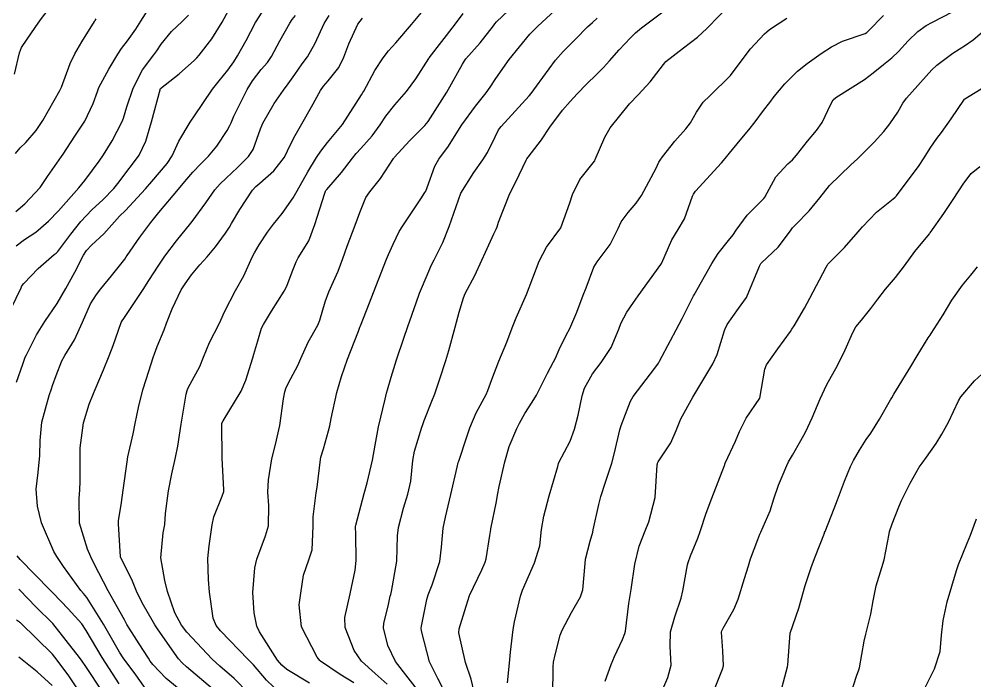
# Model space of a CAD drawing. Header units: metres. Extents: x 318500 to 325275, y 7408834 to 7428799.
# Drawn here: x 322262.3 to 322319.3, y 7422369.7 to 7422409.1 of the extents above; entities that cross this region are included whole.
import ezdxf

# ---------------------------------------------------------------- set-up
doc = ezdxf.new("R2010")
doc.units = ezdxf.units.M
doc.header["$MEASUREMENT"] = 0
for name, color, linetype in [('Curvas de Nivel 1m', 11, 'Continuous'), ('Curvas de Nivel 5m', 15, 'Continuous'), ('Linha Férrea', 20, 'Continuous'), ('Vias Primárias', 230, 'Continuous')]:
    doc.layers.add(name, color=color, linetype=linetype)

msp = doc.modelspace()

# ---------------------------------------------------------------- linework, layer by layer
at = {"layer": 'Curvas de Nivel 1m', "flags": 128}
for points, elevation in [([(322261.992, 7422405.856), (322262.289, 7422407.125), (322262.425, 7422407.443), (322262.752, 7422407.94), (322263.229, 7422408.647), (322263.554, 7422409.108), (322264.786, 7422410.727)], 762), ([(322262.074, 7422397.667), (322262.62, 7422398.121), (322263.54, 7422399.106), (322263.974, 7422399.766), (322264.655, 7422400.75), (322264.801, 7422400.945), (322264.898, 7422401.086), (322265.595, 7422402.157), (322266.194, 7422403.067), (322266.7, 7422404.106), (322266.945, 7422404.821), (322267.035, 7422405.057), (322267.623, 7422406.155), (322268.161, 7422407.046), (322268.393, 7422407.396), (322268.752, 7422407.858), (322269.245, 7422408.551), (322269.545, 7422409.028), (322270.79, 7422411.01)], 764), ([(322279.603, 7422369.53), (322278.254, 7422370.335), (322277.947, 7422370.595), (322277.702, 7422370.908), (322276.627, 7422372.582), (322276.466, 7422372.927), (322276.302, 7422373.73), (322276.213, 7422374.932), (322276.335, 7422376.404), (322276.458, 7422376.928), (322276.97, 7422378.312), (322277.158, 7422378.918), (322277.181, 7422380.125), (322277.117, 7422380.919), (322277.154, 7422381.666), (322277.364, 7422382.916), (322277.571, 7422383.775), (322277.836, 7422384.909), (322278.052, 7422386.492), (322278.125, 7422386.905), (322278.21, 7422387.168), (322278.482, 7422387.712), (322278.902, 7422388.488), (322279.082, 7422388.894), (322279.534, 7422389.871), (322280.098, 7422390.884), (322280.23, 7422391.186), (322280.544, 7422392.271), (322280.758, 7422392.877), (322281.32, 7422394.118), (322281.598, 7422394.865), (322281.844, 7422395.608), (322282.323, 7422396.854), (322282.618, 7422397.615), (322282.972, 7422398.501), (322283.197, 7422398.844), (322283.842, 7422399.638), (322284.611, 7422400.83), (322284.633, 7422400.858), (322284.661, 7422400.896), (322285.585, 7422401.908), (322286.493, 7422402.803), (322286.692, 7422403.035), (322287.794, 7422404.784), (322288.735, 7422406.461), (322288.848, 7422406.659), (322288.938, 7422406.768), (322289.791, 7422407.723), (322290.586, 7422408.752), (322290.665, 7422408.857), (322290.772, 7422408.974), (322292.566, 7422410.723)], 773), ([(322275.964, 7422368.934), (322275.1, 7422369.798), (322274.256, 7422370.549), (322273.8, 7422370.965), (322272.284, 7422372.562), (322271.969, 7422372.985), (322271.575, 7422373.717), (322271.136, 7422374.998), (322270.979, 7422375.652), (322270.741, 7422377.004), (322270.874, 7422378.491), (322270.963, 7422379.001), (322271.018, 7422379.642), (322271.196, 7422380.998), (322271.392, 7422382.008), (322271.612, 7422382.992), (322271.744, 7422383.677), (322271.955, 7422384.987), (322272.246, 7422386.762), (322272.294, 7422386.983), (322272.34, 7422387.114), (322272.476, 7422387.371), (322273.052, 7422388.414), (322273.284, 7422388.972), (322273.637, 7422389.844), (322274.213, 7422390.963), (322274.317, 7422391.177), (322274.537, 7422391.688), (322275.187, 7422392.95), (322275.677, 7422393.829), (322276.191, 7422394.936), (322276.319, 7422395.199), (322276.591, 7422395.67), (322277.088, 7422396.437), (322277.465, 7422396.921), (322277.98, 7422397.552), (322278.626, 7422398.488), (322278.863, 7422398.907), (322279.505, 7422400.04), (322280.028, 7422400.889), (322280.276, 7422401.276), (322280.674, 7422401.786), (322281.181, 7422402.374), (322281.569, 7422402.867), (322282.708, 7422404.625), (322282.796, 7422404.762), (322282.844, 7422404.849), (322283.497, 7422406.074), (322283.994, 7422406.837), (322284.326, 7422407.255), (322284.754, 7422407.739), (322285.685, 7422408.816), (322286.783, 7422410.137)], 771), ([(322282.247, 7422369.543), (322281.437, 7422370.047), (322280.26, 7422370.842), (322280.217, 7422370.88), (322280.067, 7422371.078), (322279.134, 7422372.892), (322278.994, 7422374.209), (322279.083, 7422374.892), (322279.253, 7422375.968), (322279.572, 7422376.888), (322279.755, 7422377.48), (322279.819, 7422378.886), (322279.818, 7422379.446), (322280.005, 7422380.884), (322280.06, 7422381.226), (322280.256, 7422382.882), (322280.283, 7422383.02), (322280.43, 7422383.518), (322280.74, 7422384.582), (322280.811, 7422384.875), (322280.895, 7422385.314), (322281.242, 7422386.868), (322281.515, 7422387.834), (322281.875, 7422388.859), (322282.056, 7422389.308), (322282.525, 7422390.538), (322282.612, 7422390.766), (322282.645, 7422390.849), (322283.176, 7422392.211), (322283.419, 7422392.841), (322283.74, 7422393.661), (322284.201, 7422394.834), (322284.316, 7422395.101), (322284.593, 7422395.727), (322284.962, 7422396.467), (322285.174, 7422396.822), (322286.24, 7422398.42), (322286.497, 7422398.802), (322286.545, 7422398.887), (322286.635, 7422399.106), (322287.084, 7422400.363), (322287.323, 7422400.79), (322287.891, 7422401.562), (322288.649, 7422402.771), (322288.691, 7422402.831), (322289.515, 7422403.948), (322290.14, 7422404.756), (322290.38, 7422405.088), (322290.723, 7422405.602), (322291.526, 7422406.738), (322292.763, 7422408.257), (322293.205, 7422408.713), (322294.785, 7422410.154)], 774), ([(322287.806, 7422368.777), (322287.263, 7422369.798), (322286.757, 7422370.793), (322286.288, 7422372.649), (322286.27, 7422372.8), (322286.272, 7422372.818), (322286.292, 7422372.931), (322286.597, 7422374.514), (322286.678, 7422374.795), (322286.926, 7422375.391), (322287.38, 7422376.784), (322287.492, 7422377.644), (322287.589, 7422378.782), (322287.722, 7422379.438), (322288.033, 7422380.776), (322288.416, 7422382.418), (322288.485, 7422382.703), (322288.508, 7422382.769), (322288.988, 7422384.219), (322289.169, 7422384.763), (322289.557, 7422385.666), (322290.149, 7422386.753), (322290.252, 7422386.982), (322290.489, 7422387.641), (322290.913, 7422388.744), (322291.372, 7422389.882), (322291.703, 7422390.732), (322291.939, 7422391.329), (322292.56, 7422392.72), (322293.315, 7422394.709), (322293.755, 7422395.54), (322294.61, 7422396.69), (322295.133, 7422398.177), (322295.307, 7422398.683), (322295.742, 7422399.586), (322296.605, 7422400.671), (322296.63, 7422400.701), (322296.661, 7422400.766), (322297.237, 7422402.106), (322297.554, 7422402.657), (322298.705, 7422404.091), (322299.215, 7422404.632), (322299.933, 7422405.41), (322300.738, 7422406.448), (322300.806, 7422406.543), (322300.876, 7422406.609), (322301.924, 7422407.427), (322302.762, 7422408.063), (322303.316, 7422408.582), (322304.785, 7422410.106)], 777), ([(322261.792, 7422391.873), (322262.389, 7422393.122), (322262.446, 7422393.226), (322262.554, 7422393.367), (322263.413, 7422394.262), (322264.367, 7422395.093), (322264.49, 7422395.183), (322264.583, 7422395.277), (322265.352, 7422396.325), (322265.966, 7422397.07), (322266.617, 7422397.758), (322267.284, 7422398.393), (322267.922, 7422399.047), (322268.243, 7422399.436), (322268.644, 7422399.972), (322269.109, 7422400.578), (322269.437, 7422401.028), (322269.84, 7422401.855), (322270.179, 7422403.018), (322270.71, 7422405.01), (322271.831, 7422405.891), (322272.736, 7422406.692), (322272.884, 7422406.842), (322273.013, 7422406.986), (322273.766, 7422407.964), (322274.389, 7422408.966), (322274.777, 7422409.665)], 766), ([(322262.11, 7422387.489), (322262.492, 7422388.563), (322262.644, 7422388.971), (322262.705, 7422389.117), (322263.31, 7422390.316), (322263.817, 7422391.101), (322264.541, 7422392.189), (322265.066, 7422393.082), (322265.6, 7422394.039), (322266.121, 7422395.067), (322266.299, 7422395.35), (322266.589, 7422395.658), (322267.326, 7422396.326), (322267.958, 7422397.047), (322268.272, 7422397.385), (322268.617, 7422397.721), (322269.818, 7422399.022), (322270.19, 7422399.463), (322270.645, 7422399.993), (322271.118, 7422400.538), (322271.411, 7422400.999), (322271.809, 7422401.857), (322272.487, 7422402.992), (322272.567, 7422403.116), (322272.693, 7422403.315), (322273.81, 7422404.974), (322274.217, 7422405.468), (322274.727, 7422406.099), (322275.085, 7422406.605), (322275.307, 7422406.951), (322275.823, 7422407.874), (322276.385, 7422408.936), (322276.776, 7422409.561)], 767), ([(322269.952, 7422369.014), (322269.242, 7422370.017), (322268.486, 7422371.037), (322268.265, 7422371.381), (322267.308, 7422373.05), (322266.306, 7422374.648), (322266.125, 7422374.879), (322265.967, 7422375.065), (322264.923, 7422376.489), (322264.521, 7422377.087), (322264.344, 7422377.387), (322263.608, 7422379.101), (322263.367, 7422380.093), (322263.289, 7422381.107), (322263.404, 7422382.106), (322263.509, 7422383.104), (322263.525, 7422384.013), (322263.633, 7422385.102), (322264.063, 7422386.693), (322264.199, 7422387.094), (322264.269, 7422387.297), (322264.482, 7422387.886), (322264.823, 7422388.757), (322265.012, 7422389.082), (322265.579, 7422390.009), (322266.056, 7422391.067), (322266.541, 7422392.151), (322266.885, 7422392.718), (322267.145, 7422393.054), (322267.785, 7422393.825), (322268.577, 7422394.829), (322268.662, 7422394.955), (322268.715, 7422395.038), (322269.481, 7422396.142), (322270.134, 7422397.017), (322270.616, 7422397.606), (322271.788, 7422398.993), (322272.173, 7422399.451), (322272.645, 7422400.007), (322273.125, 7422400.503), (322273.585, 7422400.971), (322274.064, 7422401.575), (322274.683, 7422402.508), (322274.847, 7422402.798), (322274.921, 7422402.957), (322275.097, 7422403.357), (322275.879, 7422404.942), (322276.196, 7422405.46), (322276.728, 7422406.135), (322277.095, 7422406.566), (322277.333, 7422406.924), (322277.83, 7422407.843), (322278.426, 7422408.913), (322278.57, 7422409.114), (322278.775, 7422409.363)], 768), ([(322272.049, 7422368.983), (322271.05, 7422369.8), (322270.256, 7422370.641), (322270.096, 7422370.85), (322269.986, 7422371.014), (322269.429, 7422371.867), (322268.71, 7422373.034), (322268.556, 7422373.298), (322268.297, 7422373.758), (322267.595, 7422375.047), (322266.749, 7422376.641), (322266.55, 7422377.058), (322266.347, 7422377.532), (322265.879, 7422379.067), (322265.853, 7422380.536), (322265.902, 7422381.067), (322265.911, 7422381.554), (322265.916, 7422383.068), (322265.927, 7422383.568), (322266.126, 7422385.065), (322266.461, 7422386.174), (322266.712, 7422386.813), (322266.809, 7422387.057), (322267.317, 7422388.223), (322267.657, 7422389.048), (322267.884, 7422389.672), (322268.369, 7422391.042), (322268.427, 7422391.145), (322268.532, 7422391.29), (322269.683, 7422393.023), (322270.022, 7422393.554), (322270.571, 7422394.413), (322270.813, 7422394.77), (322270.97, 7422395.004), (322271.66, 7422395.928), (322272.53, 7422396.981), (322272.611, 7422397.078), (322273.409, 7422398.185), (322273.964, 7422398.967), (322274.28, 7422399.319), (322274.64, 7422399.657), (322275.316, 7422400.284), (322275.965, 7422400.94), (322276.234, 7422401.369), (322276.685, 7422402.61), (322276.77, 7422402.848), (322276.811, 7422402.929), (322277.504, 7422404.12), (322278.05, 7422404.917), (322278.338, 7422405.292), (322278.724, 7422405.838), (322279.166, 7422406.471), (322279.479, 7422406.899), (322279.943, 7422407.702), (322280.481, 7422408.884), (322280.775, 7422409.366)], 769), ([(322277.869, 7422368.906), (322277.042, 7422369.712), (322276.257, 7422370.619), (322276.107, 7422370.781), (322275.95, 7422370.935), (322274.285, 7422372.65), (322274.043, 7422372.962), (322273.85, 7422373.412), (322273.628, 7422374.967), (322273.575, 7422375.72), (322273.534, 7422376.968), (322273.607, 7422377.712), (322273.803, 7422378.966), (322273.896, 7422379.443), (322274.387, 7422380.691), (322274.485, 7422380.959), (322274.496, 7422381.063), (322274.414, 7422382.569), (322274.397, 7422382.96), (322274.393, 7422382.988), (322274.364, 7422384.961), (322274.378, 7422385.034), (322274.452, 7422385.17), (322275.524, 7422386.944), (322275.812, 7422387.609), (322276.219, 7422388.934), (322276.288, 7422389.148), (322276.515, 7422389.954), (322276.749, 7422390.705), (322276.851, 7422390.925), (322277.342, 7422391.722), (322278.097, 7422392.907), (322278.248, 7422393.212), (322278.568, 7422394.067), (322278.8, 7422394.674), (322278.928, 7422394.897), (322279.563, 7422395.928), (322279.929, 7422396.89), (322280.518, 7422398.771), (322280.564, 7422398.881), (322280.587, 7422398.924), (322280.632, 7422398.983), (322281.511, 7422400.004), (322282.166, 7422400.857), (322282.386, 7422401.132), (322282.669, 7422401.434), (322283.347, 7422402.176), (322283.82, 7422402.839), (322284.165, 7422403.365), (322284.702, 7422404.033), (322285.388, 7422404.82), (322285.951, 7422405.583), (322286.718, 7422406.8), (322286.741, 7422406.835), (322288.261, 7422408.778), (322288.777, 7422409.484)], 772), ([(322286.241, 7422368.865), (322284.742, 7422370.815), (322284.274, 7422371.778), (322284.027, 7422372.824), (322284.031, 7422373.087), (322284.311, 7422374.224), (322284.428, 7422374.71), (322284.457, 7422374.819), (322284.504, 7422375.001), (322284.818, 7422376.815), (322284.859, 7422378.318), (322284.907, 7422378.815), (322285.221, 7422379.978), (322285.477, 7422380.809), (322285.642, 7422381.573), (322285.773, 7422382.806), (322285.863, 7422383.371), (322286.314, 7422384.801), (322286.351, 7422384.901), (322286.456, 7422385.195), (322286.915, 7422386.352), (322287.086, 7422386.791), (322287.38, 7422387.678), (322287.731, 7422388.782), (322287.916, 7422389.372), (322288.3, 7422390.773), (322288.539, 7422391.667), (322288.792, 7422392.523), (322288.9, 7422392.767), (322289.475, 7422393.857), (322289.886, 7422394.757), (322290.099, 7422395.243), (322290.604, 7422396.327), (322290.74, 7422396.616), (322290.796, 7422396.747), (322290.892, 7422397.025), (322291.56, 7422398.736), (322291.927, 7422399.445), (322292.539, 7422400.722), (322292.58, 7422400.802), (322292.663, 7422400.915), (322293.452, 7422401.935), (322293.951, 7422402.701), (322294.7, 7422403.71), (322295.163, 7422404.228), (322295.58, 7422404.681), (322296.13, 7422405.265), (322296.728, 7422405.842), (322297.143, 7422406.255), (322297.507, 7422406.658), (322298.089, 7422407.311), (322298.761, 7422408.033), (322299.068, 7422408.333), (322299.417, 7422408.63), (322300.78, 7422409.635)], 776), ([(322291.426, 7422369.55), (322291.539, 7422370.727), (322291.608, 7422371.388), (322291.756, 7422372.725), (322291.833, 7422373.189), (322292.202, 7422374.721), (322292.323, 7422375.068), (322293.035, 7422376.71), (322293.341, 7422377.72), (322293.46, 7422378.704), (322293.583, 7422379.501), (322293.908, 7422380.697), (322294.418, 7422382.462), (322294.47, 7422382.639), (322294.494, 7422382.689), (322295.158, 7422383.964), (322295.41, 7422384.68), (322295.63, 7422385.511), (322295.883, 7422386.676), (322296.023, 7422387.136), (322296.493, 7422387.979), (322297.008, 7422388.662), (322297.613, 7422389.554), (322298.058, 7422390.647), (322298.187, 7422390.994), (322298.545, 7422391.655), (322298.943, 7422392.246), (322299.216, 7422392.63), (322300.579, 7422394.509), (322300.618, 7422394.571), (322300.638, 7422394.609), (322301.221, 7422395.984), (322301.6, 7422396.6), (322301.98, 7422397.236), (322302.463, 7422398.592), (322302.52, 7422398.712), (322302.643, 7422398.875), (322304.188, 7422400.567), (322304.405, 7422400.822), (322304.669, 7422401.141), (322305.308, 7422401.923), (322305.827, 7422402.543), (322306.211, 7422403.024), (322306.707, 7422403.69), (322307.071, 7422404.171), (322307.335, 7422404.524), (322307.966, 7422405.279), (322308.735, 7422406.039), (322309.299, 7422406.502), (322310.142, 7422407.096), (322310.755, 7422407.497), (322311.406, 7422407.825), (322312.768, 7422408.289), (322312.869, 7422408.348), (322312.964, 7422408.448), (322313.853, 7422409.371)], 779), ([(322262.052, 7422401.126), (322262.327, 7422401.462), (322262.67, 7422401.782), (322263.296, 7422402.496), (322263.693, 7422403.105), (322264.708, 7422404.893), (322264.798, 7422405.089), (322265.317, 7422406.496), (322265.6, 7422407.077), (322266.022, 7422407.8), (322266.769, 7422409.007), (322266.787, 7422409.042), (322266.803, 7422409.06), (322266.865, 7422409.153)], 763), ([(322289.497, 7422368.751), (322289.253, 7422369.758), (322288.915, 7422370.76), (322288.513, 7422372.54), (322288.535, 7422372.766), (322288.945, 7422374.126), (322289.16, 7422374.757), (322289.88, 7422376.292), (322290.09, 7422376.744), (322290.148, 7422376.938), (322290.364, 7422378.341), (322290.419, 7422378.69), (322290.431, 7422378.739), (322290.764, 7422380.375), (322290.827, 7422380.744), (322290.92, 7422381.257), (322291.253, 7422382.738), (322291.524, 7422383.644), (322291.98, 7422384.727), (322292.14, 7422385.039), (322292.464, 7422385.622), (322292.892, 7422386.295), (322293.144, 7422386.71), (322293.808, 7422388.015), (322294.163, 7422388.695), (322294.278, 7422388.918), (322294.511, 7422389.426), (322294.929, 7422390.281), (322295.14, 7422390.684), (322295.559, 7422391.666), (322295.943, 7422392.676), (322296.117, 7422393.122), (322296.577, 7422394.343), (322296.768, 7422394.667), (322297.546, 7422395.706), (322298.022, 7422396.649), (322298.214, 7422397.048), (322298.624, 7422397.604), (322299.096, 7422398.17), (322299.426, 7422398.628), (322300.287, 7422400.246), (322300.461, 7422400.613), (322300.534, 7422400.74), (322300.665, 7422400.921), (322301.412, 7422401.87), (322302.062, 7422402.596), (322302.338, 7422402.949), (322302.705, 7422403.598), (322303.107, 7422404.191), (322303.506, 7422404.578), (322304.732, 7422405.781), (322305.302, 7422406.552), (322305.924, 7422407.37), (322306.766, 7422408.265), (322306.903, 7422408.394), (322307.064, 7422408.527), (322308.092, 7422409.202)], 778), ([(322297.254, 7422369.646), (322297.613, 7422370.646), (322297.801, 7422371.11), (322298.282, 7422372.13), (322298.427, 7422372.499), (322298.454, 7422372.638), (322298.658, 7422374.291), (322298.727, 7422374.634), (322298.807, 7422375.115), (322299.018, 7422376.63), (322299.287, 7422377.695), (322299.637, 7422378.621), (322299.849, 7422379.147), (322300.23, 7422380.613), (322300.36, 7422382.551), (322300.368, 7422382.611), (322300.38, 7422382.651), (322300.422, 7422382.727), (322301.169, 7422383.872), (322301.489, 7422384.6), (322301.768, 7422385.289), (322302.48, 7422386.59), (322303.677, 7422388.572), (322303.94, 7422389.137), (322304.377, 7422390.562), (322304.418, 7422390.676), (322304.535, 7422390.918), (322305.217, 7422391.883), (322305.683, 7422392.543), (322306.459, 7422394.412), (322306.525, 7422394.531), (322306.546, 7422394.565), (322306.581, 7422394.596), (322307.579, 7422395.536), (322308.301, 7422396.513), (322308.437, 7422396.687), (322308.616, 7422396.877), (322309.419, 7422397.708), (322310.056, 7422398.489), (322310.647, 7422399.221), (322311.916, 7422400.461), (322312.306, 7422400.815), (322312.671, 7422401.159), (322313.313, 7422401.811), (322313.872, 7422402.438), (322314.238, 7422402.893), (322314.708, 7422403.602), (322315.013, 7422404.128), (322315.229, 7422404.422), (322316.737, 7422406.112), (322317.041, 7422406.395), (322318.008, 7422407.124), (322318.758, 7422407.595), (322319.216, 7422407.912), (322319.75, 7422408.36)], 781), ([(322300.454, 7422368.608), (322300.997, 7422369.858), (322301.192, 7422370.601), (322301.139, 7422371.739), (322301.144, 7422372.601), (322301.413, 7422373.489), (322301.794, 7422374.595), (322301.889, 7422375.03), (322302.158, 7422376.592), (322302.199, 7422376.734), (322302.348, 7422377.116), (322302.771, 7422378.176), (322302.917, 7422378.582), (322303.284, 7422379.679), (322303.616, 7422380.572), (322304.366, 7422382.508), (322304.383, 7422382.561), (322304.396, 7422382.585), (322304.421, 7422382.653), (322305.02, 7422383.973), (322305.267, 7422384.548), (322305.662, 7422385.342), (322306.48, 7422386.53), (322306.772, 7422388.253), (322306.886, 7422388.526), (322307.557, 7422389.477), (322308.302, 7422390.512), (322308.399, 7422390.645), (322308.535, 7422390.855), (322309.153, 7422391.899), (322309.471, 7422392.496), (322310.442, 7422394.345), (322310.516, 7422394.481), (322310.538, 7422394.523), (322310.581, 7422394.567), (322311.532, 7422395.53), (322312.357, 7422396.454), (322312.476, 7422396.588), (322312.614, 7422396.745), (322313.441, 7422397.629), (322314.433, 7422398.432), (322314.553, 7422398.519), (322314.642, 7422398.611), (322315.987, 7422400.41), (322316.253, 7422400.82), (322316.677, 7422401.502), (322317.048, 7422402.031), (322317.317, 7422402.391), (322317.892, 7422403.192), (322318.692, 7422404.37), (322318.72, 7422404.399), (322319.94, 7422405.145)], 782), ([(322303.53, 7422368.571), (322304.258, 7422370.364), (322304.316, 7422370.559), (322304.274, 7422371.467), (322304.186, 7422372.562), (322304.204, 7422372.649), (322304.294, 7422372.812), (322304.928, 7422373.933), (322305.183, 7422374.547), (322305.569, 7422375.778), (322305.801, 7422376.538), (322305.933, 7422376.949), (322306.364, 7422378.106), (322306.481, 7422378.417), (322306.532, 7422378.528), (322307.096, 7422379.816), (322307.323, 7422380.521), (322307.586, 7422381.34), (322308.089, 7422382.513), (322308.201, 7422382.735), (322308.429, 7422383.134), (322308.937, 7422384.009), (322309.199, 7422384.499), (322309.603, 7422385.353), (322310.082, 7422386.486), (322310.489, 7422387.343), (322311.116, 7422388.471), (322311.573, 7422389.406), (322312.027, 7422390.458), (322312.211, 7422390.778), (322312.541, 7422391.185), (322313.114, 7422391.882), (322313.518, 7422392.44), (322313.971, 7422393.031), (322314.573, 7422393.731), (322315.109, 7422394.422), (322315.724, 7422395.282), (322316.609, 7422396.345), (322316.634, 7422396.375), (322316.648, 7422396.399), (322317.459, 7422397.556), (322318.016, 7422398.379), (322318.65, 7422399.368), (322319.092, 7422399.93), (322319.61, 7422400.36)], 783), ([(322307.742, 7422369.018), (322308.128, 7422370.511), (322308.146, 7422370.627), (322308.29, 7422372.51), (322308.802, 7422374.013), (322308.943, 7422374.501), (322309.183, 7422375.352), (322309.559, 7422376.492), (322309.776, 7422377.061), (322310.331, 7422378.481), (322310.341, 7422378.51), (322310.372, 7422378.582), (322310.92, 7422379.944), (322311.113, 7422380.469), (322311.531, 7422381.583), (322311.893, 7422382.458), (322312.066, 7422382.815), (322312.435, 7422383.436), (322312.833, 7422384.058), (322313.101, 7422384.443), (322313.632, 7422385.269), (322314.278, 7422386.432), (322314.352, 7422386.561), (322314.483, 7422386.764), (322315.491, 7422388.415), (322315.865, 7422389.054), (322316.526, 7422390.129), (322316.637, 7422390.29), (322316.711, 7422390.397), (322317.428, 7422391.506), (322317.94, 7422392.379), (322318.569, 7422393.282), (322319.072, 7422393.868), (322319.479, 7422394.361)], 784), ([(322316.247, 7422369.072), (322316.906, 7422370.39), (322317.235, 7422371.426), (322317.331, 7422372.384), (322317.419, 7422373.267), (322317.658, 7422374.38), (322318.212, 7422376.245), (322318.251, 7422376.371), (322318.274, 7422376.438), (322318.344, 7422376.618), (322318.849, 7422377.878), (322319.045, 7422378.363), (322319.41, 7422379.334)], 786), ([(322268.244, 7422369.482), (322267.235, 7422371.05), (322266.284, 7422372.672), (322266.009, 7422373.064), (322265.196, 7422373.973), (322264.308, 7422374.892), (322264.207, 7422374.99), (322264.109, 7422375.093), (322262.337, 7422376.909), (322262.159, 7422377.122)], 767), ([(322267.234, 7422369.05), (322266.255, 7422370.531), (322266.041, 7422370.846), (322265.875, 7422371.066), (322264.29, 7422373.09), (322263.276, 7422374.082), (322262.31, 7422375.07), (322262.255, 7422375.121)], 766), ([(322264.243, 7422369.387), (322263.35, 7422370.207), (322262.26, 7422371.088)], 764)]:
    msp.add_lwpolyline(points, dxfattribs=dict(at, elevation=elevation))
at = {"layer": 'Curvas de Nivel 5m', "flags": 128}
for points, elevation in [([(322262.088, 7422395.624), (322262.593, 7422395.989), (322263.265, 7422396.445), (322264.02, 7422397.099), (322264.616, 7422397.717), (322265.83, 7422399.072), (322266.188, 7422399.515), (322266.646, 7422400.126), (322267.044, 7422400.666), (322267.314, 7422401.053), (322267.834, 7422401.887), (322268.428, 7422403.043), (322268.505, 7422403.229), (322268.699, 7422403.909), (322269.076, 7422405.035), (322269.641, 7422406.112), (322270.323, 7422407.016), (322270.496, 7422407.261), (322270.75, 7422407.65), (322271.367, 7422408.398), (322272.006, 7422408.998), (322272.392, 7422409.376)], 765), ([(322294.133, 7422368.692), (322294.15, 7422370.583), (322294.157, 7422370.692), (322294.172, 7422370.78), (322294.268, 7422371.218), (322294.574, 7422372.397), (322294.683, 7422372.684), (322295.233, 7422373.749), (322295.774, 7422374.675), (322295.911, 7422375.087), (322296.051, 7422376.673), (322296.084, 7422376.932), (322296.36, 7422377.991), (322296.507, 7422378.529), (322296.54, 7422378.667), (322296.866, 7422380.19), (322296.992, 7422380.661), (322297.275, 7422381.523), (322297.642, 7422382.652), (322297.805, 7422383.273), (322298.119, 7422384.645), (322298.197, 7422384.901), (322298.464, 7422385.572), (322298.765, 7422386.347), (322298.924, 7422386.633), (322300.208, 7422388.325), (322300.424, 7422388.611), (322300.454, 7422388.657), (322300.502, 7422388.745), (322301.153, 7422389.971), (322301.494, 7422390.6), (322301.853, 7422391.284), (322302.5, 7422392.591), (322302.522, 7422392.629), (322302.561, 7422392.699), (322303.617, 7422394.574), (322303.995, 7422395.163), (322304.601, 7422395.93), (322304.88, 7422396.282), (322305.065, 7422396.553), (322305.715, 7422397.452), (322306.637, 7422398.358), (322306.725, 7422398.443), (322306.784, 7422398.529), (322307.441, 7422399.733), (322308.154, 7422400.515), (322308.423, 7422400.753), (322308.668, 7422401.033), (322309.32, 7422401.861), (322309.869, 7422402.492), (322310.202, 7422402.982), (322310.714, 7422404.066), (322310.864, 7422404.331), (322311.023, 7422404.475), (322312.731, 7422405.546), (322313.244, 7422405.936), (322313.868, 7422406.439), (322314.351, 7422406.829), (322314.752, 7422407.214), (322315.333, 7422407.85), (322315.905, 7422408.413), (322316.407, 7422408.774), (322316.779, 7422408.973), (322317.982, 7422409.576)], 780), ([(322274.064, 7422368.962), (322272.255, 7422370.51), (322272.008, 7422370.734), (322271.781, 7422370.987), (322270.581, 7422372.71), (322270.377, 7422373.009), (322270.292, 7422373.147), (322269.615, 7422374.326), (322269.276, 7422375.026), (322268.998, 7422375.708), (322268.339, 7422377.005), (322268.322, 7422377.04), (322268.315, 7422377.066), (322268.2, 7422379.042), (322268.209, 7422379.204), (322268.383, 7422380.304), (322268.489, 7422381.039), (322268.72, 7422382.731), (322268.772, 7422383.035), (322269.072, 7422384.399), (322269.203, 7422385.029), (322269.407, 7422385.973), (322269.661, 7422387.022), (322269.856, 7422387.643), (322270.29, 7422389.013), (322270.345, 7422389.17), (322270.509, 7422389.606), (322270.921, 7422390.607), (322271.068, 7422391.002), (322271.409, 7422391.867), (322271.955, 7422392.989), (322272.179, 7422393.362), (322272.564, 7422393.883), (322273.067, 7422394.48), (322273.503, 7422394.971), (322274, 7422395.555), (322274.601, 7422396.381), (322274.828, 7422396.735), (322274.957, 7422396.955), (322275.456, 7422397.785), (322276.202, 7422398.936), (322276.403, 7422399.164), (322276.636, 7422399.363), (322277.476, 7422400.093), (322278.103, 7422400.916), (322278.296, 7422401.283), (322278.677, 7422402.058), (322278.978, 7422402.613), (322279.148, 7422402.903), (322279.714, 7422403.909), (322280.269, 7422404.887), (322280.448, 7422405.15), (322280.719, 7422405.465), (322281.351, 7422406.251), (322281.652, 7422406.866), (322281.945, 7422407.669), (322282.493, 7422408.854), (322282.774, 7422409.202)], 770), ([(322284.247, 7422369.472), (322283.519, 7422370.097), (322282.711, 7422370.843), (322282.27, 7422371.487), (322281.73, 7422372.858), (322281.71, 7422373.448), (322282.036, 7422374.854), (322282.334, 7422376.265), (322282.389, 7422376.849), (322282.364, 7422378.419), (322282.347, 7422378.85), (322282.347, 7422378.873), (322282.372, 7422378.956), (322282.763, 7422380.476), (322282.868, 7422380.843), (322283.051, 7422381.485), (322283.371, 7422382.836), (322283.532, 7422383.735), (322283.727, 7422384.831), (322284.121, 7422386.48), (322284.205, 7422386.824), (322284.263, 7422387.033), (322284.484, 7422387.79), (322284.803, 7422388.825), (322285.23, 7422390.109), (322285.478, 7422390.816), (322285.964, 7422392.228), (322286.168, 7422392.806), (322286.28, 7422393.079), (322286.564, 7422393.724), (322286.892, 7422394.478), (322287.045, 7422394.793), (322287.555, 7422395.826), (322287.943, 7422396.78), (322288.63, 7422398.77), (322289.412, 7422399.999), (322289.949, 7422400.757), (322290.228, 7422401.193), (322290.681, 7422402.124), (322290.888, 7422402.546), (322291.034, 7422402.745), (322292.708, 7422404.567), (322292.833, 7422404.718), (322293.153, 7422405.149), (322294.281, 7422406.697), (322294.748, 7422407.221), (322295.484, 7422407.958), (322296.195, 7422408.676), (322296.494, 7422408.952), (322296.775, 7422409.202)], 775), ([(322311.777, 7422368.457), (322312.255, 7422369.944), (322312.393, 7422370.315), (322312.428, 7422370.448), (322312.701, 7422372.029), (322312.802, 7422372.445), (322313.102, 7422373.648), (322313.241, 7422374.441), (322313.432, 7422375.336), (322313.762, 7422376.436), (322313.892, 7422376.889), (322314.196, 7422378.432), (322314.229, 7422378.575), (322314.379, 7422379.03), (322314.77, 7422380.049), (322314.93, 7422380.422), (322315.447, 7422381.451), (322315.998, 7422382.406), (322316.174, 7422382.653), (322316.429, 7422383.002), (322316.997, 7422383.836), (322317.349, 7422384.387), (322317.741, 7422385.101), (322318.336, 7422386.372), (322318.482, 7422386.614), (322319.29, 7422387.564), (322320.171, 7422388.353)], 785), ([(322265.835, 7422369.066), (322265.202, 7422370.028), (322264.404, 7422371.088), (322264.262, 7422371.254), (322262.35, 7422373.119), (322262.319, 7422373.149), (322262.291, 7422373.174), (322262.127, 7422373.286)], 765)]:
    msp.add_lwpolyline(points, dxfattribs=dict(at, elevation=elevation))
at = {"layer": 'Linha Férrea'}
for points in [[(322143.825, 7422393.254, 0.177055), (322348.62, 7422102.056), (322434.806, 7422041.149, -0.110991), (322629.993, 7421830.678), (322682.61, 7421743.599), (322746.773, 7421641.593), (322762.264, 7421616.034), (322784.09, 7421580.598, 0.089131), (322895.412, 7421449.131), (322994.737, 7421367.338, -0.08158), (323134.171, 7421212.836), (323192.504, 7421114.159, 0.09806), (323348.116, 7420944.919), (323507.932, 7420825.984), (323699.619, 7420681.705), (323733.067, 7420655.668, -0.104587), (323843.705, 7420529.863, -0.339852), (323771.4, 7420065.587)], [(323771.4, 7420065.587, 0.339852), (323843.705, 7420529.863, 0.104587), (323733.067, 7420655.668), (323699.619, 7420681.705), (323507.932, 7420825.984), (323348.116, 7420944.919, -0.09806), (323192.504, 7421114.159), (323134.171, 7421212.836, 0.08158), (322994.737, 7421367.338), (322895.412, 7421449.131, -0.089131), (322784.09, 7421580.598), (322762.264, 7421616.034), (322746.773, 7421641.593), (322682.61, 7421743.599), (322629.993, 7421830.678, 0.110991), (322434.806, 7422041.149), (322348.62, 7422102.056, -0.177055), (322143.825, 7422393.254)], [(322140.246, 7422392.292, 0.177815), (322346.493, 7422099.021), (322440.925, 7422031.999, -0.098061), (322613.888, 7421848.216), (322683.948, 7421733.892), (322746.506, 7421634.335), (322780.475, 7421578.692, 0.094269), (322901.272, 7421438.87), (322999.189, 7421358.366, -0.08072), (323136.386, 7421201.409), (323184.599, 7421119.369, 0.102464), (323355.759, 7420933.913), (323510.091, 7420819.318), (323694.288, 7420680.697, -0.007988), (323738.117, 7420646.682, -0.098634), (323840.146, 7420527.887, -0.339824), (323768.602, 7420068.543)], [(323768.602, 7420068.543, 0.339824), (323840.146, 7420527.887, 0.098634), (323738.117, 7420646.682, 0.007988), (323694.288, 7420680.697), (323510.091, 7420819.318), (323355.759, 7420933.913, -0.102464), (323184.599, 7421119.369), (323136.386, 7421201.409, 0.08072), (322999.189, 7421358.366), (322901.272, 7421438.87, -0.094269), (322780.475, 7421578.692), (322746.506, 7421634.335), (322683.948, 7421733.892), (322613.888, 7421848.216, 0.098061), (322440.925, 7422031.999), (322346.493, 7422099.021, -0.177815), (322140.246, 7422392.292)]]:
    msp.add_lwpolyline(points, format="xyb", dxfattribs=at)
at = {"layer": 'Vias Primárias'}
for points in [[(323715.644, 7420145.548, 0), (323709.04, 7420132.939)], [(323831.088, 7420001.787, 0), (323833.844, 7420008.443, 0.220888)]]:
    msp.add_lwpolyline(points, format="xyb", dxfattribs=at)

doc.saveas('drawing.dxf')
